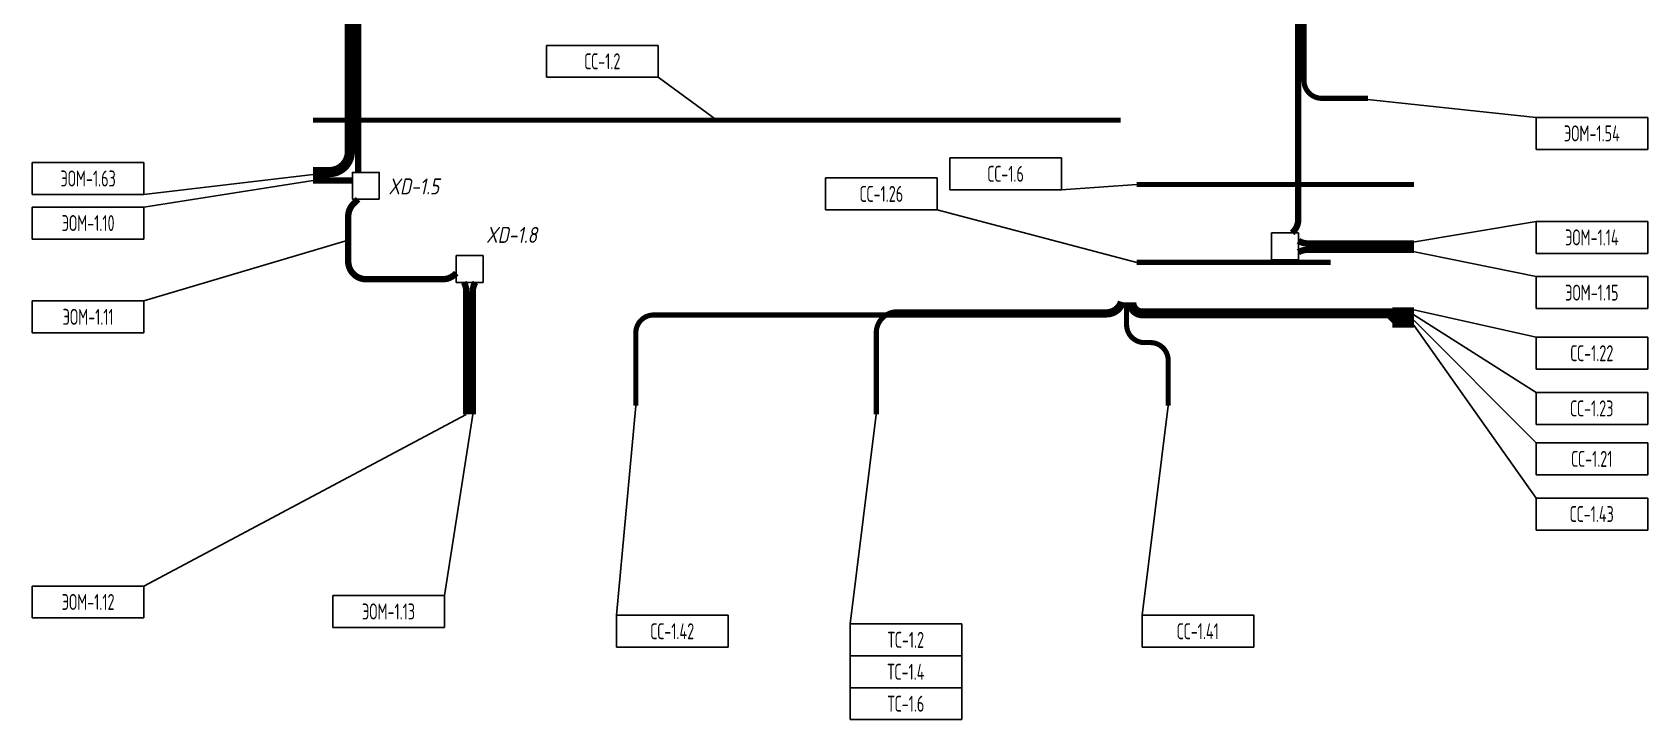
# Model space of a CAD drawing. Header units: millimetres. Extents: x -40374 to 56557, y -58468 to -14063.
# Drawn here: x -32545 to -27482, y -21770 to -19617 of the extents above; entities that cross this region are included whole.
import ezdxf

# ---------------------------------------------------------------- set-up
doc = ezdxf.new("R2010")
doc.units = ezdxf.units.MM
doc.layers.add('02 ЭОМ и СС', color=7, linetype='Continuous')
doc.styles.add('GOST typeA', font='Gost.TTF')
doc.styles.get("Standard").update_dxf_attribs({"font": 'Ubuntu-R.ttf'})
doc.styles.add('ГОСТ-ISOCPEUR', font='isocpeui.ttf', dxfattribs={"width": 0.8})
doc.dimstyles.new('ISO-25', dxfattribs={"dimtxt": 2.5, "dimasz": 2.5, "dimexe": 1.25, "dimexo": 0.625, "dimtad": 1, "dimtxsty": 'Standard', "dimcen": 2.5, "dimadec": 0, "dimazin": 0, "dimtfac": 1, "dimtmove": 0, "dimatfit": 3, "dimfxl": 1, "dimarcsym": 0})

# ---------------------------------------------------------------- blocks, each defined once
blk = doc.blocks.new('*T1464')
at = {"layer": '02 ЭОМ и СС', "color": 0, "lineweight": -2}
for p, q in [((0, 0), (350, 0)), ((0, 0), (0, -100)), ((350, 0), (350, -100)), ((0, -100), (350, -100))]:
    blk.add_line(p, q, dxfattribs=at)
at = {"layer": '02 ЭОМ и СС', "color": 0, "lineweight": -2, "insert": (175, -50), "char_height": 50, "width": 330, "attachment_point": 5, "style": 'GOST typeA'}
blk.add_mtext('{\\W0.8;СС-1.2}', dxfattribs=at)
blk = doc.blocks.new('*T1465')
at = {"layer": '02 ЭОМ и СС', "color": 0, "lineweight": -2}
for p, q in [((0, 0), (350, 0)), ((0, 0), (0, -100)), ((350, 0), (350, -100)), ((0, -100), (350, -100))]:
    blk.add_line(p, q, dxfattribs=at)
at = {"layer": '02 ЭОМ и СС', "color": 0, "lineweight": -2, "insert": (175, -50), "char_height": 50, "width": 330, "attachment_point": 5, "style": 'GOST typeA'}
blk.add_mtext('{\\W0.8;ЭОМ-1.63}', dxfattribs=at)
blk = doc.blocks.new('*T1467')
at = {"layer": '02 ЭОМ и СС', "color": 0, "lineweight": -2}
for p, q in [((0, 0), (350, 0)), ((0, 0), (0, -100)), ((350, 0), (350, -100)), ((0, -100), (350, -100))]:
    blk.add_line(p, q, dxfattribs=at)
at = {"layer": '02 ЭОМ и СС', "color": 0, "lineweight": -2, "insert": (175, -50), "char_height": 50, "width": 330, "attachment_point": 5, "style": 'GOST typeA'}
blk.add_mtext('{\\W0.8;ЭОМ-1.10}', dxfattribs=at)
blk = doc.blocks.new('*T1468')
at = {"layer": '02 ЭОМ и СС', "color": 0, "lineweight": -2}
for p, q in [((0, 0), (350, 0)), ((0, 0), (0, -100)), ((350, 0), (350, -100)), ((0, -100), (350, -100))]:
    blk.add_line(p, q, dxfattribs=at)
at = {"layer": '02 ЭОМ и СС', "color": 0, "lineweight": -2, "insert": (175, -50), "char_height": 50, "width": 330, "attachment_point": 5, "style": 'GOST typeA'}
blk.add_mtext('{\\W0.8;ЭОМ-1.11}', dxfattribs=at)
blk = doc.blocks.new('*T1469')
at = {"layer": '02 ЭОМ и СС', "color": 0, "lineweight": -2}
for p, q in [((0, 0), (350, 0)), ((0, 0), (0, -100)), ((350, 0), (350, -100)), ((0, -100), (350, -100))]:
    blk.add_line(p, q, dxfattribs=at)
at = {"layer": '02 ЭОМ и СС', "color": 0, "lineweight": -2, "insert": (175, -50), "char_height": 50, "width": 330, "attachment_point": 5, "style": 'GOST typeA'}
blk.add_mtext('{\\W0.8;ЭОМ-1.12}', dxfattribs=at)
blk = doc.blocks.new('*T1470')
at = {"layer": '02 ЭОМ и СС', "color": 0, "lineweight": -2}
for p, q in [((0, 0), (350, 0)), ((0, 0), (0, -100)), ((350, 0), (350, -100)), ((0, -100), (350, -100))]:
    blk.add_line(p, q, dxfattribs=at)
at = {"layer": '02 ЭОМ и СС', "color": 0, "lineweight": -2, "insert": (175, -50), "char_height": 50, "width": 330, "attachment_point": 5, "style": 'GOST typeA'}
blk.add_mtext('{\\W0.8;ЭОМ-1.13}', dxfattribs=at)
blk = doc.blocks.new('*T1551')
at = {"layer": '02 ЭОМ и СС', "color": 0, "lineweight": -2}
for p, q in [((0, 0), (350, 0)), ((0, 0), (0, -100)), ((350, 0), (350, -100)), ((0, -100), (350, -100))]:
    blk.add_line(p, q, dxfattribs=at)
at = {"layer": '02 ЭОМ и СС', "color": 0, "lineweight": -2, "insert": (175, -50), "char_height": 50, "width": 330, "attachment_point": 5, "style": 'GOST typeA'}
blk.add_mtext('{\\W0.8;ЭОМ-1.54}', dxfattribs=at)
blk = doc.blocks.new('*T1552')
at = {"layer": '02 ЭОМ и СС', "color": 0, "lineweight": -2}
for p, q in [((0, 0), (350, 0)), ((0, 0), (0, -100)), ((350, 0), (350, -100)), ((0, -100), (350, -100))]:
    blk.add_line(p, q, dxfattribs=at)
at = {"layer": '02 ЭОМ и СС', "color": 0, "lineweight": -2, "insert": (175, -50), "char_height": 50, "width": 330, "attachment_point": 5, "style": 'GOST typeA'}
blk.add_mtext('{\\W0.8;СС-1.6}', dxfattribs=at)
blk = doc.blocks.new('*T1553')
at = {"layer": '02 ЭОМ и СС', "color": 0, "lineweight": -2}
for p, q in [((0, 0), (350, 0)), ((0, 0), (0, -100)), ((350, 0), (350, -100)), ((0, -100), (350, -100))]:
    blk.add_line(p, q, dxfattribs=at)
at = {"layer": '02 ЭОМ и СС', "color": 0, "lineweight": -2, "insert": (175, -50), "char_height": 50, "width": 330, "attachment_point": 5, "style": 'GOST typeA'}
blk.add_mtext('{\\W0.8;ЭОМ-1.14}', dxfattribs=at)
blk = doc.blocks.new('*T1554')
at = {"layer": '02 ЭОМ и СС', "color": 0, "lineweight": -2}
for p, q in [((0, 0), (350, 0)), ((0, 0), (0, -100)), ((350, 0), (350, -100)), ((0, -100), (350, -100))]:
    blk.add_line(p, q, dxfattribs=at)
at = {"layer": '02 ЭОМ и СС', "color": 0, "lineweight": -2, "insert": (175, -50), "char_height": 50, "width": 330, "attachment_point": 5, "style": 'GOST typeA'}
blk.add_mtext('{\\W0.8;ЭОМ-1.15}', dxfattribs=at)
blk = doc.blocks.new('*T1557')
at = {"layer": '02 ЭОМ и СС', "color": 0, "lineweight": -2}
for p, q in [((0, 0), (350, 0)), ((0, 0), (0, -100)), ((350, 0), (350, -100)), ((0, -100), (350, -100))]:
    blk.add_line(p, q, dxfattribs=at)
at = {"layer": '02 ЭОМ и СС', "color": 0, "lineweight": -2, "insert": (175, -50), "char_height": 50, "width": 330, "attachment_point": 5, "style": 'GOST typeA'}
blk.add_mtext('{\\W0.8;СС-1.26}', dxfattribs=at)
blk = doc.blocks.new('*T1558')
at = {"layer": '02 ЭОМ и СС', "color": 0, "lineweight": -2}
for p, q in [((0, 0), (350, 0)), ((0, 0), (0, -100)), ((350, 0), (350, -100)), ((0, -100), (350, -100))]:
    blk.add_line(p, q, dxfattribs=at)
at = {"layer": '02 ЭОМ и СС', "color": 0, "lineweight": -2, "insert": (175, -50), "char_height": 50, "width": 330, "attachment_point": 5, "style": 'GOST typeA'}
blk.add_mtext('{\\W0.8;СС-1.22}', dxfattribs=at)
blk = doc.blocks.new('*T1559')
at = {"layer": '02 ЭОМ и СС', "color": 0, "lineweight": -2}
for p, q in [((0, 0), (350, 0)), ((0, 0), (0, -100)), ((350, 0), (350, -100)), ((0, -100), (350, -100))]:
    blk.add_line(p, q, dxfattribs=at)
at = {"layer": '02 ЭОМ и СС', "color": 0, "lineweight": -2, "insert": (175, -50), "char_height": 50, "width": 330, "attachment_point": 5, "style": 'GOST typeA'}
blk.add_mtext('{\\W0.8;СС-1.23}', dxfattribs=at)
blk = doc.blocks.new('*T1560')
at = {"layer": '02 ЭОМ и СС', "color": 0, "lineweight": -2}
for p, q in [((0, 0), (350, 0)), ((0, 0), (0, -100)), ((350, 0), (350, -100)), ((0, -100), (350, -100))]:
    blk.add_line(p, q, dxfattribs=at)
at = {"layer": '02 ЭОМ и СС', "color": 0, "lineweight": -2, "insert": (175, -50), "char_height": 50, "width": 330, "attachment_point": 5, "style": 'GOST typeA'}
blk.add_mtext('{\\W0.8;СС-1.21}', dxfattribs=at)
blk = doc.blocks.new('*T1561')
at = {"layer": '02 ЭОМ и СС', "color": 0, "lineweight": -2}
for p, q in [((0, 0), (350, 0)), ((0, 0), (0, -100)), ((350, 0), (350, -100)), ((0, -100), (350, -100))]:
    blk.add_line(p, q, dxfattribs=at)
at = {"layer": '02 ЭОМ и СС', "color": 0, "lineweight": -2, "insert": (175, -50), "char_height": 50, "width": 330, "attachment_point": 5, "style": 'GOST typeA'}
blk.add_mtext('{\\W0.8;СС-1.43}', dxfattribs=at)
blk = doc.blocks.new('*T1562')
at = {"layer": '02 ЭОМ и СС', "color": 0, "lineweight": -2}
for p, q in [((0, 0), (350, 0)), ((0, 0), (0, -100)), ((350, 0), (350, -100)), ((0, -100), (350, -100))]:
    blk.add_line(p, q, dxfattribs=at)
at = {"layer": '02 ЭОМ и СС', "color": 0, "lineweight": -2, "insert": (175, -50), "char_height": 50, "width": 330, "attachment_point": 5, "style": 'GOST typeA'}
blk.add_mtext('{\\W0.8;СС-1.41}', dxfattribs=at)
blk = doc.blocks.new('*T1563')
at = {"layer": '02 ЭОМ и СС', "color": 0, "lineweight": -2}
for p, q in [((0, 0), (350, 0)), ((0, 0), (0, -100)), ((350, 0), (350, -100)), ((0, -100), (350, -100))]:
    blk.add_line(p, q, dxfattribs=at)
at = {"layer": '02 ЭОМ и СС', "color": 0, "lineweight": -2, "insert": (175, -50), "char_height": 50, "width": 330, "attachment_point": 5, "style": 'GOST typeA'}
blk.add_mtext('{\\W0.8;СС-1.42}', dxfattribs=at)
blk = doc.blocks.new('*T1566')
at = {"layer": '02 ЭОМ и СС', "color": 0, "lineweight": -2}
for p, q in [((0, 0), (350, 0)), ((0, 0), (0, -300)), ((350, 0), (350, -300)), ((0, -100), (350, -100)), ((0, -200), (350, -200)), ((0, -300), (350, -300))]:
    blk.add_line(p, q, dxfattribs=at)
at = {"layer": '02 ЭОМ и СС', "color": 0, "lineweight": -2, "char_height": 50, "width": 330, "attachment_point": 5, "style": 'GOST typeA'}
for s, insert in [('{\\W0.8;ТС-1.2}', (175, -50)), ('{\\W0.8;ТС-1.4}', (175, -150)), ('{\\W0.8;ТС-1.6}', (175, -250))]:
    blk.add_mtext(s, dxfattribs=dict(at, insert=insert))

msp = doc.modelspace()

# ---------------------------------------------------------------- linework, layer by layer
at = {"layer": '02 ЭОМ и СС', "color": 111, "const_width": 16}
msp.add_lwpolyline([(-31665.2, -20047.1), (-31614.2, -20047.1, 0.414214), (-31558.2, -19991.1), (-31558.2, -19546.8, -0.136106), (-31550.2, -19517.9, 0.136106), (-31542.2, -19489.1), (-31542.2, -18312.8, -0.136106), (-31534.2, -18283.9, 0.136106), (-31526.2, -18255.1), (-31526.2, -17760.8, -0.136106), (-31518.2, -17731.9, 0.136106), (-31510.2, -17703.1), (-31510.2, -16200.1, -0.414214), (-31416.2, -16106.1), (-29134, -16106.1)], format="xyb", dxfattribs=at)
at = {"layer": '02 ЭОМ и СС', "color": 3, "const_width": 16}
for points in [[(-28638.3, -17035.7), (-28603.4, -17070.6, -0.198912), (-28591.7, -17098.9), (-28591.7, -18004.1, 0.136106), (-28583.7, -18032.9, -0.136106), (-28575.7, -18061.8), (-28575.7, -18400.9, 0.136106), (-28567.7, -18429.7, -0.136106), (-28559.7, -18458.6), (-28559.7, -19768.1, 0.414214), (-28503.7, -19824.1), (-28359.5, -19824.1)], [(-31451.6, -17694.5), (-31493.8, -17736.8, 0.198912), (-31510.2, -17776.3), (-31510.2, -18271.1, -0.136106), (-31518.2, -18299.9, 0.136106), (-31526.2, -18328.8), (-31526.2, -19505.1, -0.136106), (-31534.2, -19533.9, 0.136106), (-31542.2, -19562.8), (-31542.2, -19990.7, -0.415128), (-31614.2, -20063.1), (-31665.2, -20063.1)]]:
    msp.add_lwpolyline(points, format="xyb", dxfattribs=at)
at = {"layer": '02 ЭОМ и СС', "color": 1}
for points in [[(-31412.2, -17694.5, 20, 20, 0), (-31475.8, -17758.1, 20, 20, 0.198912), (-31492.2, -17797.7, 20, 20, 0), (-31492.2, -18289.1, 20, 20, -0.136106), (-31500.2, -18317.9, 20, 20, 0.136106), (-31508.2, -18346.8, 20, 20, 0), (-31508.2, -19523.1, 20, 20, -0.136106), (-31516.2, -19551.9, 20, 20, 0.136106), (-31524.2, -19580.8, 20, 20, 0), (-31524.2, -20055.9, 20, 20, 0)], [(-31524.2, -20139.9, 20, 20, 0), (-31538.8, -20154.5, 20, 20, 0.198912), (-31555.2, -20194.1, 20, 20, 0), (-31555.2, -20334.7, 20, 20, 0.414214), (-31499.2, -20390.7, 20, 20, 0), (-31259, -20390.7, 20, 20, 0.198912), (-31219.5, -20374.3, 20, 20, 0), (-31216.5, -20371.4, 20, 20, 0)]]:
    msp.add_lwpolyline(points, format="xyseb", dxfattribs=at)
at = {"layer": '02 ЭОМ и СС', "color": 1, "flags": 128}
msp.add_lwpolyline([(-28615.7, -18855.2, 20, 20, 0), (-28594.1, -18876.8, 20, 20, -0.198912), (-28577.7, -18916.4, 20, 20, 0), (-28577.7, -20203.2, 20, 20, -0.198912), (-28594.1, -20242.8, 20, 20, 0), (-28597.2, -20245.9, 20, 20, 0)], format="xyseb", dxfattribs=at)
at = {"layer": '02 ЭОМ и СС', "color": 6, "const_width": 16, "flags": 128}
msp.add_lwpolyline([(-31665.2, -19892.4), (-29134, -19892.4)], dxfattribs=at)
at = {"layer": '02 ЭОМ и СС', "color": 1, "const_width": 20}
msp.add_lwpolyline([(-31665.2, -20081.1), (-31542.2, -20081.1)], dxfattribs=at)
at = {"layer": '02 ЭОМ и СС', "lineweight": -2}
for points in [[(-31458.2, -20139.9), (-31542.2, -20139.9), (-31542.2, -20055.9), (-31458.2, -20055.9)], [(-28577.3, -20245.9), (-28577.3, -20329.9), (-28661.3, -20329.9), (-28661.3, -20245.9)], [(-31132.5, -20400.7), (-31216.5, -20400.7), (-31216.5, -20316.7), (-31132.5, -20316.7)]]:
    msp.add_lwpolyline(points, close=True, dxfattribs=at)
at = {"layer": '02 ЭОМ и СС', "color": 7, "const_width": 16}
for points in [[(-28215.2, -20094.1), (-29084, -20094.1)], [(-28475.9, -20337.9), (-29083.9, -20337.9)]]:
    msp.add_lwpolyline(points, dxfattribs=at)
at = {"layer": '02 ЭОМ и СС', "color": 1, "const_width": 20}
for points in [[(-28215.2, -20278.6), (-28547.8, -20278.6, -0.13937), (-28577.3, -20270.2, -0.057936)], [(-28215.2, -20298.6), (-28549.1, -20298.6, 0.132339), (-28577.3, -20306.2, 0.064866)], [(-31185.2, -20814.1), (-31185.2, -20428.8, 0.132339), (-31192.8, -20400.7, 0.064866)], [(-31165.2, -20814.1), (-31165.2, -20430.2, -0.13937), (-31156.8, -20400.7, -0.057936)]]:
    msp.add_lwpolyline(points, format="xyb", dxfattribs=at)
at = {"layer": '02 ЭОМ и СС', "color": 254}
for points in [[(-29134.9, -20460.3, 16, 16, -0.331543), (-29179.3, -20492.7, 16, 16, 0), (-29834.2, -20492.7, 16, 16, 0)], [(-29834.2, -20492.7, 16, 16, 0.414214), (-29900.2, -20558.7, 16, 16, 0), (-29900.2, -20814.1, 16, 16, 0)], [(-28283.2, -20486.7, 16, 16, 0), (-28215.2, -20486.7, 16, 16, 0)], [(-28283.2, -20518.7, 16, 16, 0), (-28215.2, -20518.7, 16, 16, 0)]]:
    msp.add_lwpolyline(points, format="xyseb", dxfattribs=at)
at = {"layer": '02 ЭОМ и СС', "color": 7}
for points in [[(-30597.9, -20502.7, 16, 16, 0.414214), (-30653.9, -20558.7, 16, 16, 0), (-30653.9, -20787.1, 16, 16, 0)], [(-29125.4, -20463.2, 16, 16, -0.331312), (-29179.3, -20502.7, 16, 16, 0), (-30597.9, -20502.7, 16, 16, 0)], [(-29115.7, -20463.2, 16, 16, 0), (-29115.7, -20533.2, 16, 16, 0.414214), (-29059.7, -20589.2, 16, 16, 0), (-29041.2, -20589.2, 16, 16, 0)], [(-28283.2, -20502.7, 16, 16, 0), (-28215.2, -20502.7, 16, 16, 0)], [(-28283.2, -20534.7, 16, 16, 0), (-28215.2, -20534.7, 16, 16, 0)], [(-29041.2, -20589.2, 16, 16, -0.414214), (-28985.2, -20645.2, 16, 16, 0), (-28985.2, -20787.1, 16, 16, 0)]]:
    msp.add_lwpolyline(points, format="xyseb", dxfattribs=at)
at = {"layer": '02 ЭОМ и СС', "color": 7, "const_width": 16}
for points in [[(-29108.2, -20463.2, 0.414214), (-29066.2, -20505.2), (-28294.9, -20505.2), (-28265.4, -20534.7)], [(-29098.2, -20463.2, 0.414214), (-29066.2, -20495.2), (-28265.4, -20495.2)]]:
    msp.add_lwpolyline(points, format="xyb", dxfattribs=at)
at = {"layer": '02 ЭОМ и СС', "color": 254, "const_width": 16}
for points in [[(-29103.2, -20463.2, 0.414214), (-29066.2, -20500.2), (-28283.9, -20500.2), (-28265.4, -20518.7)], [(-29093.2, -20463.2, 0.414214), (-29066.2, -20490.2), (-28265.4, -20490.2)]]:
    msp.add_lwpolyline(points, format="xyb", dxfattribs=at)

# ---------------------------------------------------------------- block references
for name, p in [('*T1464', (-30933.6, -19658.1)), ('*T1551', (-27832.5, -19884)), ('*T1465', (-32545.4, -20025.2)), ('*T1552', (-29669.6, -20010.5)), ('*T1557', (-30058.9, -20073.4)), ('*T1467', (-32545.4, -20164.8)), ('*T1553', (-27832.5, -20209.8)), ('*T1554', (-27832.5, -20382.7)), ('*T1468', (-32545.4, -20458.6)), ('*T1558', (-27832.5, -20572.5)), ('*T1559', (-27832.5, -20745.4)), ('*T1560', (-27832.5, -20903.5)), ('*T1561', (-27832.5, -21076.3)), ('*T1469', (-32545.4, -21351.7)), ('*T1470', (-31603.9, -21381.6)), ('*T1563', (-30714.4, -21443.4)), ('*T1562', (-29067.4, -21443.4)), ('*T1566', (-29982.4, -21470.4))]:
    msp.add_blockref(name, p)

# ---------------------------------------------------------------- texts
at = {"layer": '02 ЭОМ и СС', "lineweight": -2, "style": 'ГОСТ-ISOCPEUR', "width": 0.8}
for s, p in [('XD-1.5', (-31429, -20124.9)), ('XD-1.8', (-31123, -20276.8))]:
    msp.add_text(s, height=50, dxfattribs=at).set_placement(p)

# ---------------------------------------------------------------- leaders
at = {"layer": '02 ЭОМ и СС', "lineweight": -2, "has_arrowhead": 0}
for points in [[(-30399.6, -19892.4), (-30583.6, -19758.1), (-30758.6, -19758.1)], [(-28390.2, -19824.1), (-27832.5, -19884), (-27657.5, -19884)], [(-31665.2, -20063.1), (-32195.4, -20125.2), (-32370.4, -20125.2)], [(-31665.2, -20081.1), (-32195.4, -20164.8), (-32370.4, -20164.8)], [(-29084, -20094.1), (-29319.6, -20110.5), (-29494.6, -20110.5)], [(-29083.9, -20337.9), (-29708.9, -20173.4), (-29883.9, -20173.4)], [(-28243.2, -20278.6), (-27832.5, -20209.8), (-27657.5, -20209.8)], [(-31555.2, -20268), (-32195.4, -20458.6), (-32370.4, -20458.6)], [(-28243.2, -20298.6), (-27832.5, -20382.7), (-27657.5, -20382.7)], [(-28215.2, -20486.7), (-27832.5, -20572.5), (-27657.5, -20572.5)], [(-28215.2, -20502.7), (-27832.5, -20745.4), (-27657.5, -20745.4)], [(-28215.2, -20518.7), (-27832.5, -20903.5), (-27657.5, -20903.5)], [(-28215.2, -20534.7), (-27832.5, -21076.3), (-27657.5, -21076.3)], [(-30653.9, -20787.1), (-30714.4, -21443.4), (-30539.4, -21443.4)], [(-28985.2, -20787.1), (-29067.4, -21443.4), (-28892.4, -21443.4)], [(-31185.2, -20814.1), (-32195.4, -21351.7), (-32370.4, -21351.7)], [(-31165.2, -20814.1), (-31253.9, -21381.6), (-31428.9, -21381.6)], [(-29900.2, -20814.1), (-29982.4, -21470.4), (-29807.4, -21470.4)]]:
    msp.add_leader(points, dimstyle='ISO-25', override={"dimasz": 50, "dimgap": 1, "dimtad": 0, "dimldrblk": 'ArchTick'}, dxfattribs=at)

doc.saveas('drawing.dxf')
